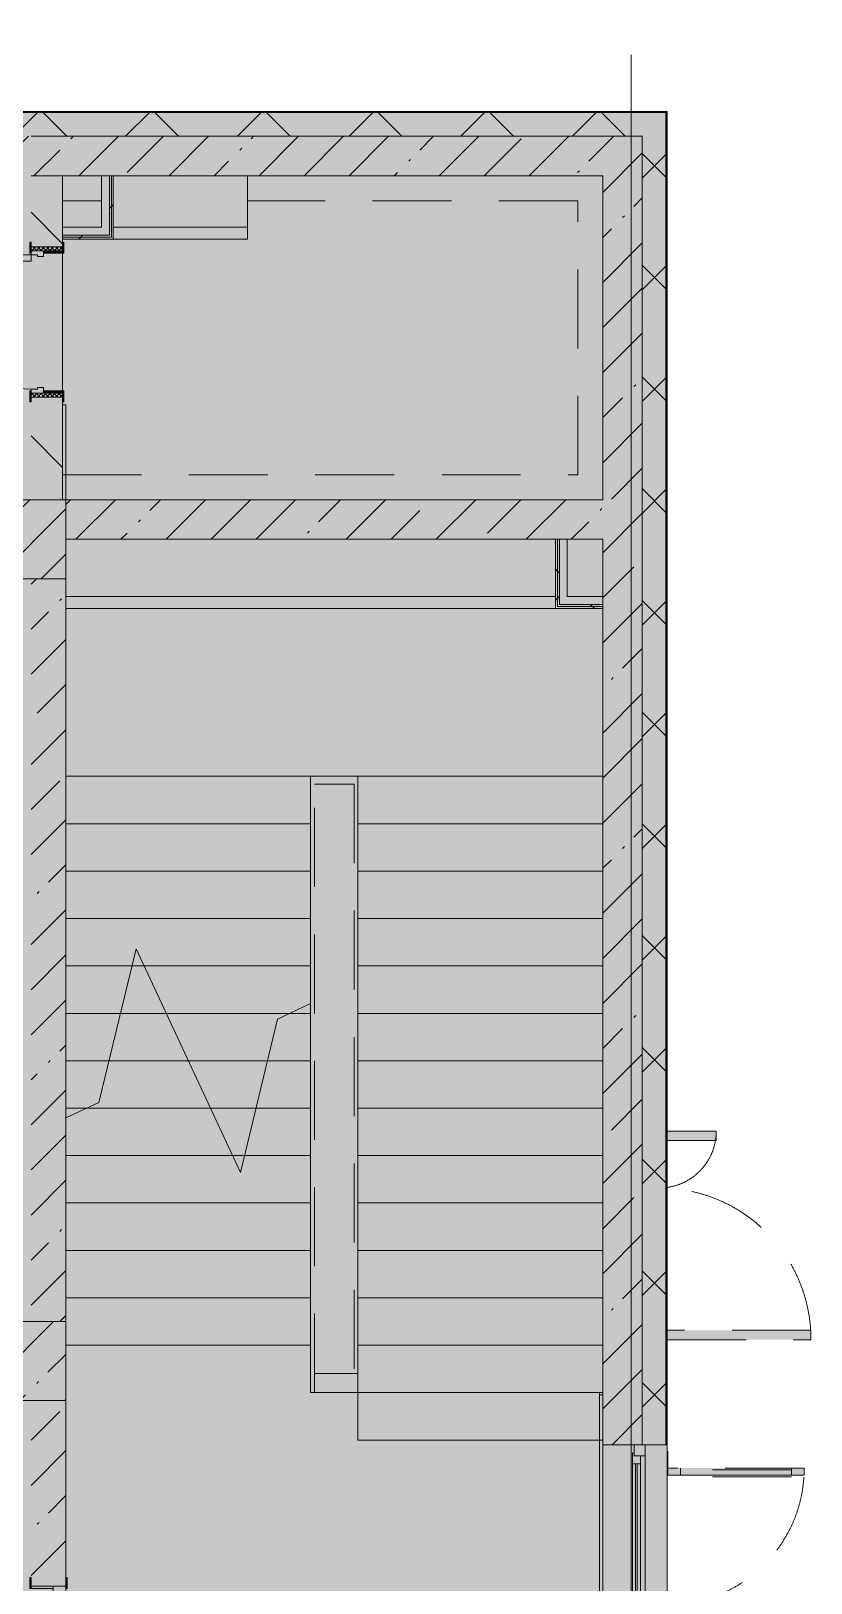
# Model space of a CAD drawing. Header units: millimetres. Extents: x -6228 to 200708, y -8553 to 29014.
# Drawn here: x 121210 to 126148, y 12246 to 22066 of the extents above; entities that cross this region are included whole.
import ezdxf

# ---------------------------------------------------------------- set-up
doc = ezdxf.new("R2010")
doc.units = ezdxf.units.MM
doc.linetypes.add('200_ШТРИХ__ш1_п0_6_', pattern=[800, 500, -300])
doc.layers.add('A-DETL-GENF-1', color=7, linetype='Continuous', lineweight=9, true_color=0xc0c0c0, transparency=0.4)
for name, color, linetype, lineweight in [('A-DETL-MBND-1', 7, '200_ШТРИХ__ш1_п0_6_', 9), ('A-WALL', 7, 'Continuous', 5), ('I-WALL', 7, 'Continuous', 5), ('S-COLS', 7, 'Continuous', 5), ('Оси', 7, 'Continuous', 9)]:
    doc.layers.add(name, color=color, linetype=linetype, lineweight=lineweight)
for name, color, linetype, lineweight, true_color in [('A-DOOR-1', 7, 'Continuous', 5, 0xb7b7b7), ('A-DOOR-2', 7, 'Continuous', 5, 0xe2e2e2), ('A-DOOR-3', 7, 'Continuous', 5, 0xaaaaaa), ('A-DOOR-FRAM-1', 7, 'Continuous', 5, 0xe2e2e2), ('A-DOOR-FRAM-2', 7, 'Continuous', 5, 0xb7b7b7), ('A-DOOR-FRAM-3', 7, 'Continuous', 5, 0xaaaaaa), ('A-FLOR-2', 7, 'Continuous', 5, 0xb7b7b7), ('A-GLAZ-1', 7, 'Continuous', 5, 0x737373), ('A-WALL-1', 7, 'Continuous', 5, 0x737373), ('A-WALL-2', 7, 'Continuous', 9, 0x737373), ('I-WALL-1', 7, 'Continuous', 5, 0xe7e7e7), ('I-WALL-2', 7, 'Continuous', 5, 0x737373), ('S-COLS-1', 7, 'Continuous', 5, 0x737373), ('S-STRS-1', 7, 'Continuous', 5, 0x737373), ('S-STRS-MBND-1', 7, 'Continuous', 5, 0x737373)]:
    doc.layers.add(name, color=color, linetype=linetype, lineweight=lineweight, true_color=true_color)
pattern_1 = [(45, (0, 0), (-285.1231, 285.1231), []), (45, (285.12, 0), (-285.1231, 285.1231), [504.031, -100.806, 16.764, -84.042])]
pattern_2 = [(45, (0, 0), (-353.5534, 353.5534), []), (135, (0, 0), (-353.5534, -353.5534), [])]
pattern_3 = [(45, (0, 0), (-530.33, 530.33), []), (135, (0, 0), (-530.33, -530.33), [])]

# ---------------------------------------------------------------- blocks, each defined once
blk = doc.blocks.new('110_Дверь_СКБ_2Ст - Д-1_л_Лестничная клетка EIS60 2-32142534-2_1_3_птичка копия 1')
at = {"layer": 'A-DOOR-2'}
for points in [[(662.5, 110), (662.5, 1010), (612.5, 1010), (612.5, 110)], [(-587.5, 510), (-637.5, 510), (-637.5, 110), (-587.5, 110)], [(712.5, 30), (697.5, 30), (697.5, -110), (712.5, -110)]]:
    blk.add_hatch(color=256, dxfattribs=at).paths.add_polyline_path(points)
h = blk.add_hatch(color=256, dxfattribs=at)
h.paths.add_polyline_path([(712.5, 49.3), (712.5, 110), (662.5, 110), (662.5, 60), (652.5, 60), (652.5, 30), (712.5, 30)])
h.paths.add_polyline_path([(-627.5, 49.3), (-627.5, 60), (-637.5, 60), (-637.5, 110), (-687.5, 110), (-687.5, 30), (-627.5, 30)])
at = {"layer": 'A-DOOR-FRAM-1'}
for points in [[(-672.5, 110), (-672.5, 118), (-742.5, 118), (-742.5, 110)], [(767.5, 110), (767.5, 118), (697.5, 118), (697.5, 110)], [(-672.5, 30), (-687.5, 30), (-687.5, -110), (-672.5, -110)], [(-672.5, -110), (-742.5, -110), (-742.5, -118), (-672.5, -118)], [(767.5, -118), (767.5, -110), (697.5, -110), (697.5, -118)]]:
    blk.add_hatch(color=256, dxfattribs=at).paths.add_polyline_path(points)
at = {"layer": 'A-DOOR-1'}
for p, q in [((662.5, 1010), (612.5, 1010)), ((612.5, 1010), (612.5, 110)), ((662.5, 110), (662.5, 1010)), ((-637.5, 510), (-637.5, 110)), ((-587.5, 510), (-637.5, 510)), ((-587.5, 110), (-587.5, 510)), ((-637.5, 110), (-587.5, 110)), ((612.5, 110), (662.5, 110))]:
    blk.add_line(p, q, dxfattribs=at)
for centre, radius, start, end in [((662.5, 110), 900, 90, 180), ((-637.5, 110), 400, 360, 90)]:
    blk.add_arc(centre, radius, start, end, dxfattribs=at)
at = {"layer": 'A-DOOR-FRAM-2'}
for p, q in [((-672.5, 118), (-742.5, 118)), ((-742.5, 118), (-742.5, 110)), ((-742.5, 110), (-672.5, 110)), ((-637.5, 110), (-687.5, 110)), ((-687.5, 110), (-687.5, 30)), ((-672.5, 110), (-672.5, 118)), ((-637.5, 60), (-637.5, 110)), ((662.5, 110), (662.5, 60)), ((712.5, 110), (662.5, 110)), ((767.5, 118), (697.5, 118)), ((697.5, 118), (697.5, 110)), ((697.5, 110), (767.5, 110)), ((712.5, 30), (712.5, 110)), ((767.5, 110), (767.5, 118)), ((-687.5, 30), (-627.5, 30)), ((-672.5, 30), (-687.5, 30)), ((-687.5, 30), (-687.5, -110)), ((-672.5, -110), (-672.5, 30)), ((-627.5, 60), (-637.5, 60)), ((-627.5, 30), (-627.5, 60)), ((662.5, 60), (652.5, 60)), ((652.5, 60), (652.5, 30)), ((652.5, 30), (712.5, 30)), ((712.5, 30), (697.5, 30)), ((697.5, 30), (697.5, -110)), ((712.5, -110), (712.5, 30)), ((-672.5, -110), (-742.5, -110)), ((-742.5, -110), (-742.5, -118)), ((-742.5, -118), (-672.5, -118)), ((-687.5, -110), (-672.5, -110)), ((-672.5, -118), (-672.5, -110)), ((697.5, -110), (712.5, -110)), ((767.5, -110), (697.5, -110)), ((697.5, -110), (697.5, -118)), ((697.5, -118), (767.5, -118)), ((767.5, -118), (767.5, -110))]:
    blk.add_line(p, q, dxfattribs=at)
blk = doc.blocks.new('120_Окно_СКБ_1Ст - 120_Окно_СКБ_1Ст 1200х2500_h_ с форточкой2-24160662-2_1_3_птичка копия 1')
at = {"layer": 'A-GLAZ-1'}
for p, q in [((-600, -127), (-600, -57)), ((-600, -57), (-530, -57)), ((600, -57), (-600, -57)), ((-530, -57), (-530, -127)), ((530, -87), (-530, -87)), ((-530, -87), (-530, -127)), ((-480, -137), (-480, -87)), ((480, -137), (480, -87)), ((530, -127), (530, -57)), ((530, -57), (600, -57)), ((530, -127), (530, -87)), ((600, -57), (600, -127)), ((-530, -127), (-600, -127)), ((-600, -127), (-550, -127)), ((-530, -127), (-550, -127)), ((-550, -127), (-550, -137)), ((-550, -137), (550, -137)), ((550, -137), (-550, -137)), ((-480, -107), (480, -107)), ((480, -117), (-480, -117)), ((600, -127), (530, -127)), ((550, -127), (530, -127)), ((550, -127), (600, -127)), ((550, -137), (550, -127))]:
    blk.add_line(p, q, dxfattribs=at)
blk = doc.blocks.new('110_Дверь_СКБ_1Ст_Внутренняя1 - Д-8 950x2100h_охрана-V83-2_1_3_птичка копия 1')
at = {"layer": 'A-DOOR-2'}
h = blk.add_hatch(color=256, dxfattribs=at)
h.paths.add_polyline_path([(-437.5, 100), (-437.5, 20), (-402.5, 20), (-402.5, 60), (-412.5, 60), (-412.5, 100)])
h.paths.add_polyline_path([(427.5, 60), (427.5, 20), (462.5, 20), (462.5, 100), (437.5, 100), (437.5, 60)])
at = {"layer": 'A-DOOR-3'}
h = blk.add_hatch(dxfattribs=at)
h.set_pattern_fill('FP_33', color=256, style=0, pattern_type=2)
h.set_pattern_definition([(135, (1826.41, 164.685), (-14.14214, -14.14214), []), (225, (1826.41, 164.685), (14.14214, -14.14214), [])])
h.paths.add_polyline_path([(462.5, 100), (462.5, -100), (487.5, -100), (487.5, 100)])
at = {"layer": 'A-DOOR-FRAM-1'}
for points in [[(397.5, 100), (437.5, 100), (437.5, 950), (397.5, 950), (397.5, 811.4)], [(-492.5, 100), (-422.5, 100), (-422.5, 108), (-492.5, 108)], [(447.5, 100), (517.5, 100), (517.5, 108), (447.5, 108)], [(-437.5, 20), (-437.5, -100), (-422.5, -100), (-422.5, 20)], [(447.5, 20), (447.5, -100), (462.5, -100), (462.5, 20)], [(-492.5, -108), (-422.5, -108), (-422.5, -100), (-492.5, -100)], [(447.5, -108), (517.5, -108), (517.5, -100), (447.5, -100)]]:
    blk.add_hatch(color=256, dxfattribs=at).paths.add_polyline_path(points)
at = {"layer": 'A-DOOR-FRAM-3'}
h = blk.add_hatch(dxfattribs=at)
h.set_pattern_fill('FP_34', color=256, style=0, pattern_type=2)
h.set_pattern_definition([(45, (-296.384, 164.685), (-14.1421, 14.1421), []), (135, (-296.384, 164.685), (-14.1421, -14.1421), [])])
h.paths.add_polyline_path([(-462.5, 100), (-462.5, -100), (-437.5, -100), (-437.5, 100)])
at = {"layer": 'A-DOOR-1'}
for p, q in [((437.5, 950), (397.5, 950)), ((397.5, 950), (397.5, 100)), ((437.5, 100), (437.5, 950)), ((397.5, 100), (437.5, 100))]:
    blk.add_line(p, q, dxfattribs=at)
blk.add_arc((437.5, 100), 850, 90, 180, dxfattribs=at)
at = {"layer": 'A-DOOR-FRAM-2'}
for p, q in [((-422.5, 108), (-492.5, 108)), ((-492.5, 108), (-492.5, 100)), ((-492.5, 100), (-422.5, 100)), ((-437.5, 100), (-462.5, 100)), ((-462.5, 100), (-462.5, -100)), ((-412.5, 100), (-437.5, 100)), ((-437.5, 100), (-437.5, 20)), ((-437.5, -100), (-437.5, 100)), ((-422.5, 100), (-437.5, 100)), ((-437.5, 100), (-437.5, 99)), ((-437.5, 99), (-422.5, 99)), ((-422.5, 100), (-422.5, 108)), ((-422.5, 99), (-422.5, 100)), ((-412.5, 60), (-412.5, 100)), ((437.5, 100), (437.5, 60)), ((462.5, 100), (437.5, 100)), ((517.5, 108), (447.5, 108)), ((447.5, 108), (447.5, 100)), ((462.5, 100), (447.5, 100)), ((447.5, 100), (447.5, 99)), ((447.5, 100), (517.5, 100)), ((447.5, 99), (462.5, 99)), ((462.5, 20), (462.5, 100)), ((487.5, 100), (462.5, 100)), ((462.5, 100), (462.5, -100)), ((462.5, 99), (462.5, 100)), ((487.5, -100), (487.5, 100)), ((517.5, 100), (517.5, 108)), ((-437.5, 20), (-402.5, 20)), ((-422.5, 20), (-437.5, 20)), ((-437.5, 20), (-437.5, -100)), ((-422.5, -100), (-422.5, 20)), ((-402.5, 60), (-412.5, 60)), ((-402.5, 20), (-402.5, 60)), ((437.5, 60), (427.5, 60)), ((427.5, 60), (427.5, 20)), ((427.5, 20), (462.5, 20)), ((462.5, 20), (447.5, 20)), ((447.5, 20), (447.5, -100)), ((462.5, -100), (462.5, 20)), ((-422.5, -100), (-492.5, -100)), ((-492.5, -100), (-492.5, -108)), ((-492.5, -108), (-422.5, -108)), ((-462.5, -100), (-437.5, -100)), ((-437.5, -100), (-422.5, -100)), ((-422.5, -108), (-422.5, -100)), ((447.5, -100), (462.5, -100)), ((517.5, -100), (447.5, -100)), ((447.5, -100), (447.5, -108)), ((447.5, -108), (517.5, -108)), ((462.5, -100), (487.5, -100)), ((517.5, -108), (517.5, -100))]:
    blk.add_line(p, q, dxfattribs=at)
blk = doc.blocks.new('110_Дверь_СКБ_2Ст_Наружная - ДН-3_1_л__ Двухстворчатая 1200 х2900 из подвала EI30-23667726-2_1_3_птичка копия 1')
at = {"layer": 'A-DETL-MBND-1'}
for points in [[(679.5, 79), (679.5, 989), (619.5, 989), (619.5, 79)], [(-580.5, 79), (-580.5, 389), (-640.5, 389), (-640.5, 79)]]:
    blk.add_hatch(color=256, dxfattribs=at).paths.add_polyline_path(points)
for p, q in [((679.5, 989), (619.5, 989)), ((619.5, 989), (619.5, 79)), ((679.5, 79), (679.5, 989)), ((-640.5, 389), (-640.5, 79)), ((-580.5, 389), (-640.5, 389)), ((-580.5, 79), (-580.5, 389))]:
    blk.add_line(p, q, dxfattribs=at)
for centre, radius, start, end in [((679.5, 29), 960, 90, 176.98148), ((-640.5, 29), 360, 8.16602, 90)]:
    blk.add_arc(centre, radius, start, end, dxfattribs=at)
blk = doc.blocks.new('Дверь_Витражная_СКБ_2Ст - ВН-6-31912847-2_1_3_птичка копия 1')
at = {"layer": 'A-DETL-MBND-1'}
for points in [[(-643, -20), (-643, -370), (-598, -370), (-598, -20)], [(562, -884), (607, -884), (607, -20), (562, -20), (562, -501.9)]]:
    blk.add_hatch(color=256, dxfattribs=at).paths.add_polyline_path(points)
for p, q in [((-607, -20), (-715, -20)), ((-715, -20), (-607, -20)), ((-598, -20), (-643, -20)), ((-643, -370), (-643, -20)), ((-598, -20), (-643, -20)), ((-643, -20), (-643, -370)), ((-607, -370), (-607, -20)), ((-598, -370), (-598, -20)), ((-598, -370), (-598, -20)), ((562, -20), (607, -20)), ((562, -884), (562, -20)), ((562, -20), (562, -884)), ((607, -20), (562, -20)), ((607, -884), (607, -20)), ((607, -884), (607, -20)), ((607, -20), (715, -20)), ((607, -20), (715, -20)), ((607, -884), (607, -20)), ((-643, -100), (-598, -100)), ((-633, -290), (-633, -100)), ((-589, -290), (-589, -100)), ((553, -804), (553, -100)), ((607, -100), (562, -100)), ((597, -804), (597, -100)), ((-643, -290), (-598, -290)), ((-643, -370), (-598, -370)), ((-643, -370), (-598, -370)), ((607, -804), (562, -804)), ((607, -884), (562, -884)), ((562, -884), (607, -884))]:
    blk.add_line(p, q, dxfattribs=at)
for centre, radius, start, end in [((-607, -20), 350, 270, 0), ((607, -20), 864, 180, 270)]:
    blk.add_arc(centre, radius, start, end, dxfattribs=at)
blk = doc.blocks.new('BSC_Колонна _Прямоугольная - 500х500-22291386-2_1_3_птичка копия 1')
at = {"layer": 'S-COLS'}
h = blk.add_hatch(dxfattribs=at)
h.set_pattern_fill('FP_118', color=256, style=0, pattern_type=2)
h.set_pattern_definition([(45, (-121180, -13650), (-285.1231, 285.1231), []), (45, (-120894.88, -13650), (-285.1231, 285.1231), [504.031, -100.806, 16.764, -84.042])])
h.paths.add_polyline_path([(-250, -250), (250, -250), (250, 250), (-250, 250)])
at = {"layer": 'S-COLS-1'}
for p, q in [((250, 250), (-250, 250)), ((-250, 250), (-250, -250)), ((250, -250), (250, 250)), ((-250, -250), (250, -250))]:
    blk.add_line(p, q, dxfattribs=at)
blk = doc.blocks.new('BSC_Колонна _Прямоугольная - 500х500-V122-2_1_3_птичка копия 1')
at = {"layer": 'S-COLS'}
h = blk.add_hatch(dxfattribs=at)
h.set_pattern_fill('FP_127', color=256, style=0, pattern_type=2)
h.set_pattern_definition([(45, (-121180, -18850), (-285.1231, 285.1231), []), (45, (-120894.88, -18850), (-285.1231, 285.1231), [504.031, -100.806, 16.764, -84.042])])
h.paths.add_polyline_path([(-250, -250), (250, -250), (250, 250), (-250, 250), (-250, -5.3)])
at = {"layer": 'S-COLS-1'}
for p, q in [((250, 250), (-250, 250)), ((-250, 250), (-250, -250)), ((250, -250), (250, 250)), ((-250, -250), (250, -250))]:
    blk.add_line(p, q, dxfattribs=at)
blk = doc.blocks.new('Зашивка приборов отопления30 - Зашивка приборов отопления-33323465-2_1_3_птичка копия 1')
at = {"layer": 'A-WALL-1'}
for p, q in [((121290.8, 18669.6), (124390.8, 18669.6)), ((124390.8, 18669.6), (121290.8, 18669.6)), ((121290.8, 18594.6), (124390.8, 18594.6))]:
    blk.add_line(p, q, dxfattribs=at)
blk = doc.blocks.new('Зашивка приборов отопления44 - Зашивка приборов отопления-33398827-2_1_3_птичка копия 1')
at = {"layer": 'A-WALL-1'}
for p, q in [((122140.8, 18669.6), (122140.8, 18994.6)), ((121290.8, 18669.6), (122140.8, 18669.6)), ((122141.3, 18669.6), (121290.8, 18669.6)), ((122141.3, 18594.6), (122141.3, 18669.6)), ((121290.8, 18594.6), (122141.3, 18594.6))]:
    blk.add_line(p, q, dxfattribs=at)

msp = doc.modelspace()

# ---------------------------------------------------------------- hatches: boundary and pattern name
at = {"layer": 'A-DETL-GENF-1'}
msp.add_hatch(color=256, dxfattribs=at).paths.add_polyline_path([(119627.9, -258), (125238, -258), (125238, 21558), (93308, 21558), (93308, 27348), (84860, 27348), (84860, 5750), (89202, 5750), (89202, -258), (119192.5, -258)])
at = {"layer": 'A-WALL'}
h = msp.add_hatch(dxfattribs=at)
h.set_pattern_fill('FP_20', color=256, style=0, pattern_type=2)
h.set_pattern_definition(pattern_2)
h.paths.add_polyline_path([(125230, 21400), (125230, 21550), (120150.2, 21550), (120150.2, 21400), (125080, 21400)])
h.paths.add_polyline_path([(119250.2, 21400), (119250.2, 21550), (117900.4, 21550), (117900.4, 21400), (118757.2, 21400)])
h.paths.add_polyline_path([(106567.1, 21400), (106850.4, 21400), (106850.4, 21550), (105550.2, 21550), (105550.2, 21400), (106050, 21400)])
h.paths.add_polyline_path([(108308.5, 21400), (109050.4, 21400), (109050.4, 21550), (107750.4, 21550), (107750.4, 21400)])
h.paths.add_polyline_path([(109950.4, 21400), (111250, 21400), (111250, 21550), (109950.4, 21550)])
h.paths.add_polyline_path([(116145, 21400), (117000.4, 21400), (117000.4, 21550), (115600.4, 21550), (115600.4, 21400), (116100.4, 21400)])
h.paths.add_polyline_path([(113300.4, 21400), (113300.4, 21550), (112150, 21550), (112150, 21400)])
h.paths.add_polyline_path([(97859.9, 21400), (101150, 21400), (101150, 21550), (96610, 21550), (96610, 21400)])
h.paths.add_polyline_path([(93310, 21400), (93305.9, 21550), (93060, 21550), (93060, 21400), (93308, 21400)])
h.paths.add_polyline_path([(103084.2, 21400), (103250.2, 21400), (103250.2, 21550), (102050, 21550), (102050, 21400)])
h = msp.add_hatch(dxfattribs=at)
h.set_pattern_fill('FP_20', color=256, style=0, pattern_type=2)
h.set_pattern_definition(pattern_2)
h.paths.add_polyline_path([(125226.3, -250), (125230, -250), (125230, 7700), (125080, 7700), (125080, -250), (125190, -250)])
h.paths.add_polyline_path([(125230, 10000), (125230, 11920), (125080, 11920), (125080, 10000)])
h.paths.add_polyline_path([(125230, 13120), (125230, 21400), (125080, 21400), (125080, 13120)])
at = {"layer": 'I-WALL'}
h = msp.add_hatch(dxfattribs=at)
h.set_pattern_fill('FP_28', color=256, style=0, pattern_type=2)
h.set_pattern_definition(pattern_1)
h.paths.add_polyline_path([(118230.5, 21150), (119250.2, 21150), (119250.2, 21400), (117900.4, 21400), (117900.4, 21150), (118180.5, 21150)])
h.paths.add_polyline_path([(113300.4, 21150), (113300.4, 21400), (112150, 21400), (112150, 21150)])
h.paths.add_polyline_path([(116100.4, 21150), (117000.4, 21150), (117000.4, 21400), (116100.4, 21400), (116100.4, 21239.3)])
h.paths.add_polyline_path([(121210, 21150), (121210, 21400), (120850, 21400), (120850, 21150)])
h.paths.add_polyline_path([(101125, 21150), (101150, 21150), (101150, 21400), (100800, 21400), (100800, 21150), (101075, 21150)])
h.paths.add_polyline_path([(106050, 21150), (106850.4, 21150), (106850.4, 21400), (106050, 21400)])
h.paths.add_polyline_path([(103084.2, 21150), (103250.2, 21150), (103250.2, 21400), (102050, 21400), (102050, 21150)])
h.paths.add_polyline_path([(108308.5, 21150), (109050.4, 21150), (109050.4, 21400), (107750.4, 21400), (107750.4, 21150), (108225, 21150)])
h.paths.add_polyline_path([(111250, 21150), (111250, 21400), (111050, 21400), (111050, 21150)])
h.paths.add_polyline_path([(110350, 21150), (110350, 21400), (109950.4, 21400), (109950.4, 21150), (110050, 21150)])
h = msp.add_hatch(dxfattribs=at)
h.set_pattern_fill('FP_28', color=256, style=0, pattern_type=2)
h.set_pattern_definition(pattern_1)
h.paths.add_polyline_path([(124830, 21150), (124830, 21400), (121210, 21400), (121210, 21150), (123981.5, 21150)])
h = msp.add_hatch(dxfattribs=at)
h.set_pattern_fill('FP_28', color=256, style=0, pattern_type=2)
h.set_pattern_definition(pattern_1)
h.paths.add_polyline_path([(124852.2, 10600), (125080, 10600), (125080, 11920), (124830, 11920), (124830, 10600)])
h.paths.add_polyline_path([(125080, 13120), (125080, 21400), (124830, 21400), (124830, 13120)])
h = msp.add_hatch(dxfattribs=at)
h.set_pattern_fill('FP_31', color=256, style=0, pattern_type=2)
h.set_pattern_definition([(135, (0, 0), (-353.5534, -353.5534), [])])
h.paths.add_polyline_path([(121369.3, 19100), (121410, 19100), (121410, 19750), (121210, 19750), (121210, 19100)])
h.paths.add_polyline_path([(121210, 20700), (121410, 20700), (121410, 21150), (121210, 21150), (121210, 20730)])
h = msp.add_hatch(dxfattribs=at)
h.set_pattern_fill('FP_132', color=256, style=0, pattern_type=2)
h.set_pattern_definition(pattern_3)
h.paths.add_polyline_path([(121718.5, 20762.5), (121718.5, 21150), (121706, 21150), (121706, 20762.5)])
h = msp.add_hatch(dxfattribs=at)
h.set_pattern_fill('FP_132', color=256, style=0, pattern_type=2)
h.set_pattern_definition(pattern_3)
h.paths.add_polyline_path([(121731, 20750), (121731, 21150), (121718.5, 21150), (121718.5, 20750)])
h = msp.add_hatch(dxfattribs=at)
h.set_pattern_fill('FP_132', color=256, style=0, pattern_type=2)
h.set_pattern_definition(pattern_3)
h.paths.add_polyline_path([(121410, 20762.5), (121706, 20762.5), (121706, 20775), (121410, 20775)])
h = msp.add_hatch(dxfattribs=at)
h.set_pattern_fill('FP_132', color=256, style=0, pattern_type=2)
h.set_pattern_definition(pattern_3)
h.paths.add_polyline_path([(121656, 20750), (121718.5, 20750), (121718.5, 20762.5), (121410, 20762.5), (121410, 20750)])
h = msp.add_hatch(dxfattribs=at)
h.set_pattern_fill('FP_28', color=256, style=0, pattern_type=2)
h.set_pattern_definition(pattern_1)
h.paths.add_polyline_path([(124830, 18850), (124830, 19100), (121430, 19100), (121430, 18850), (124605, 18850)])
h = msp.add_hatch(dxfattribs=at)
h.set_pattern_fill('FP_132', color=256, style=0, pattern_type=2)
h.set_pattern_definition(pattern_3)
h.paths.add_polyline_path([(124542.5, 18425), (124542.5, 18850), (124530, 18844.7), (124530, 18425)])
h = msp.add_hatch(dxfattribs=at)
h.set_pattern_fill('FP_132', color=256, style=0, pattern_type=2)
h.set_pattern_definition(pattern_3)
h.paths.add_polyline_path([(124542.5, 18437.5), (124555, 18437.5), (124555, 18850), (124542.5, 18844.7), (124542.5, 18487.5)])
h = msp.add_hatch(dxfattribs=at)
h.set_pattern_fill('FP_28', color=256, style=0, pattern_type=2)
h.set_pattern_definition(pattern_1)
h.paths.add_polyline_path([(121430, 10600), (121430, 10825), (121210, 10825), (121210, 10600), (121380, 10600)])
h.paths.add_polyline_path([(121210, 12225), (121430, 12225), (121430, 13400), (121210, 13400), (121210, 12280)])
h.paths.add_polyline_path([(121210, 13900), (121430, 13900), (121430, 18600), (121210, 18600), (121210, 14320.5)])
h = msp.add_hatch(dxfattribs=at)
h.set_pattern_fill('FP_132', color=256, style=0, pattern_type=2)
h.set_pattern_definition(pattern_3)
h.paths.add_polyline_path([(124830, 18412.5), (124830, 18425), (124530, 18425), (124530, 18412.5)])
h = msp.add_hatch(dxfattribs=at)
h.set_pattern_fill('FP_132', color=256, style=0, pattern_type=2)
h.set_pattern_definition(pattern_3)
h.paths.add_polyline_path([(124830, 18425), (124830, 18437.5), (124542.5, 18437.5), (124542.5, 18425)])
h = msp.add_hatch(dxfattribs=at)
h.set_pattern_fill('FP_32', color=256, style=0, pattern_type=2)
h.set_pattern_definition([(45, (0, 0), (-176.7767, 176.7767), [])])
h.paths.add_polyline_path([(120460, 12450), (121210, 12450), (121210, 12530), (120460, 12530)])
at = {"layer": 'I-WALL-1'}
for points in [[(121706, 20775), (121706, 21150), (121656, 21150), (121656, 20775)], [(121656, 20775), (121656, 20825), (121410, 20825), (121410, 20775)], [(124605, 18487.5), (124605, 18850), (124555, 18844.7), (124555, 18487.5)], [(124830, 18437.5), (124830, 18487.5), (124555, 18487.5), (124555, 18437.5)]]:
    msp.add_hatch(color=256, dxfattribs=at).paths.add_polyline_path(points)

# ---------------------------------------------------------------- linework, layer by layer
at = {"layer": 'A-DETL-MBND-1'}
for p, q in [((121656, 20992), (121410, 20992)), ((124672, 20992), (122581, 20992)), ((124672, 19258), (124672, 20992)), ((121410, 19258), (124672, 19258)), ((123005, 13450), (123005, 17300)), ((123255, 17300), (123005, 17300)), ((123255, 17300), (123255, 13570)), ((123005, 13570), (123280, 13570))]:
    msp.add_line(p, q, dxfattribs=at)
at = {"layer": 'A-FLOR-2'}
for p, q in [((121410, 19700), (121430, 19700)), ((121430, 19700), (121430, 19100)), ((122980, 13450), (122980, 13750)), ((124809, 13450), (122980, 13450)), ((124809, 10600), (124809, 13450)), ((124830, 13435), (124809, 13435))]:
    msp.add_line(p, q, dxfattribs=at)
at = {"layer": 'A-WALL-1'}
for p, q in [((125238, 21558), (117000.4, 21558)), ((125238, -258), (125238, 21558)), ((121210, 21400), (125080, 21400)), ((125080, 13120), (125238, 13120))]:
    msp.add_line(p, q, dxfattribs=at)
at = {"layer": 'A-WALL-2'}
for p, q in [((125233, 21553), (120150.2, 21553)), ((125230, 21550), (120150.2, 21550)), ((125230, 13120), (125230, 21550)), ((125233, 13120), (125233, 21553)), ((125080, 21400), (125080, 13120)), ((121410, 21150), (121210, 21150)), ((121731, 21150), (121656, 21150)), ((121706, 20775), (121706, 21150)), ((121718.5, 20762.5), (121718.5, 21150)), ((121410, 20775), (121706, 20775)), ((121410, 20762.5), (121718.5, 20762.5)), ((124605, 18850), (124530, 18850)), ((124542.5, 18850), (124542.5, 18425)), ((124555, 18850), (124555, 18437.5)), ((124830, 18412.5), (124830, 18487.5)), ((124542.5, 18425), (124830, 18425)), ((124555, 18437.5), (124830, 18437.5))]:
    msp.add_line(p, q, dxfattribs=at)
at = {"layer": 'I-WALL-2'}
for p, q in [((121410, 21150), (121656, 21150)), ((121410, 20730), (121410, 21150)), ((121656, 21150), (121656, 20825)), ((121731, 21150), (124830, 21150)), ((121731, 20750), (121731, 21150)), ((124830, 21150), (124830, 19100)), ((121656, 20825), (121410, 20825)), ((121410, 20750), (121731, 20750)), ((121410, 20660), (121410, 19790)), ((121410, 19100), (121410, 19720)), ((124830, 19100), (121430, 19100)), ((121430, 18850), (124530, 18850)), ((124530, 18850), (124530, 18412.5)), ((124605, 18850), (124830, 18850)), ((124605, 18487.5), (124605, 18850)), ((124830, 18850), (124830, 18487.5)), ((121430, 13900), (121430, 18600)), ((124830, 18487.5), (124605, 18487.5)), ((124530, 18412.5), (124830, 18412.5)), ((124830, 18412.5), (124830, 10600)), ((121430, 12280), (121430, 13400)), ((124830, 13120), (125080, 13120))]:
    msp.add_line(p, q, dxfattribs=at)
at = {"layer": 'S-STRS-1'}
for p, q in [((121430, 17350), (122980, 17350)), ((121430, 17350), (122980, 17350)), ((122980, 17350), (123280, 17350)), ((122980, 17050), (122980, 17350)), ((124830, 17350), (123280, 17350)), ((123280, 17350), (123280, 17050)), ((124830, 17350), (123280, 17350)), ((121430, 17050), (122980, 17050)), ((121430, 17050), (122980, 17050)), ((122980, 16750), (122980, 17050)), ((123280, 17050), (123280, 16750)), ((124830, 17050), (123280, 17050)), ((124830, 17050), (123280, 17050)), ((121430, 16750), (122980, 16750)), ((121430, 16750), (122980, 16750)), ((122980, 16450), (122980, 16750)), ((123280, 16750), (123280, 16450)), ((124830, 16750), (123280, 16750)), ((124830, 16750), (123280, 16750)), ((121430, 16450), (122980, 16450)), ((121430, 16450), (122980, 16450)), ((122980, 16150), (122980, 16450)), ((123280, 16450), (123280, 16150)), ((124830, 16450), (123280, 16450)), ((124830, 16450), (123280, 16450)), ((121430, 16150), (121848.6, 16150)), ((121430, 16150), (121848.6, 16150)), ((121848.6, 16150), (121925.2, 16150)), ((121848.6, 16150), (121925.2, 16150)), ((121925.2, 16150), (122980, 16150)), ((121925.2, 16150), (122980, 16150)), ((122980, 15911.4), (122980, 16150)), ((123280, 16150), (123280, 15850)), ((124830, 16150), (123280, 16150)), ((124830, 16150), (123280, 16150)), ((122980, 15850), (122980, 15911.4)), ((121430, 15850), (121775.7, 15850)), ((121430, 15850), (121775.7, 15850)), ((121775.7, 15850), (122065.1, 15850)), ((121775.7, 15850), (122065.1, 15850)), ((122065.1, 15850), (122848.4, 15850)), ((122065.1, 15850), (122848.4, 15850)), ((122848.4, 15850), (122980, 15850)), ((122848.4, 15850), (122980, 15850)), ((122980, 15550), (122980, 15850)), ((123280, 15850), (123280, 15550)), ((124830, 15850), (123280, 15850)), ((124830, 15850), (123280, 15850)), ((121430, 15550), (121702.8, 15550)), ((121430, 15550), (121702.8, 15550)), ((121702.8, 15550), (122205, 15550)), ((121702.8, 15550), (122205, 15550)), ((122205, 15550), (122707.2, 15550)), ((122205, 15550), (122707.2, 15550)), ((122707.2, 15550), (122980, 15550)), ((122707.2, 15550), (122980, 15550)), ((122980, 15250), (122980, 15550)), ((123280, 15550), (123280, 15250)), ((124830, 15550), (123280, 15550)), ((124830, 15550), (123280, 15550)), ((121430, 15250), (121561.6, 15250)), ((121430, 15250), (121561.6, 15250)), ((121561.6, 15250), (122344.9, 15250)), ((121561.6, 15250), (122344.9, 15250)), ((122344.9, 15250), (122634.3, 15250)), ((122344.9, 15250), (122634.3, 15250)), ((122634.3, 15250), (122980, 15250)), ((122634.3, 15250), (122980, 15250)), ((122980, 14950), (122980, 15250)), ((123280, 15250), (123280, 14950)), ((124830, 15250), (123280, 15250)), ((124830, 15250), (123280, 15250)), ((121430, 14950), (122484.8, 14950)), ((121430, 14950), (122484.8, 14950)), ((122484.8, 14950), (122561.4, 14950)), ((122484.8, 14950), (122561.4, 14950)), ((122561.4, 14950), (122980, 14950)), ((122561.4, 14950), (122980, 14950)), ((122980, 14650), (122980, 14950)), ((123280, 14950), (123280, 14650)), ((124830, 14950), (123280, 14950)), ((124830, 14950), (123280, 14950)), ((121430, 14650), (122980, 14650)), ((121430, 14650), (122980, 14650)), ((122980, 14350), (122980, 14650)), ((123280, 14650), (123280, 14350)), ((124830, 14650), (123280, 14650)), ((124830, 14650), (123280, 14650)), ((121430, 14350), (122980, 14350)), ((121430, 14350), (122980, 14350)), ((122980, 14050), (122980, 14350)), ((123280, 14350), (123280, 14050)), ((124830, 14350), (123280, 14350)), ((124830, 14350), (123280, 14350)), ((121430, 14050), (122980, 14050)), ((121430, 14050), (122980, 14050)), ((122980, 13750), (122980, 14050)), ((123280, 14050), (123280, 13750)), ((124830, 14050), (123280, 14050)), ((124830, 14050), (123280, 14050)), ((121430, 13750), (122980, 13750)), ((121430, 13750), (122980, 13750)), ((123280, 13750), (123280, 13450)), ((124830, 13750), (123280, 13750)), ((124830, 13750), (123280, 13750)), ((124830, 13450), (123280, 13450))]:
    msp.add_line(p, q, dxfattribs=at)
at = {"layer": 'S-STRS-MBND-1'}
for p, q in [((121430, 18850), (121430, 17350)), ((124830, 18850), (121430, 18850)), ((124830, 17350), (124830, 18850)), ((121430, 17350), (122980, 17350)), ((121430, 15850), (121430, 17350)), ((121430, 17350), (122980, 17350)), ((122980, 17350), (123280, 17350)), ((122980, 15911.4), (122980, 17350)), ((124830, 17350), (123280, 17350)), ((123280, 17350), (123280, 13150)), ((124830, 17350), (123280, 17350)), ((124830, 17350), (124830, 13150)), ((121430, 17050), (122980, 17050)), ((121430, 17050), (122980, 17050)), ((124830, 17050), (123280, 17050)), ((124830, 17050), (123280, 17050)), ((121430, 16750), (122980, 16750)), ((121430, 16750), (122980, 16750)), ((124830, 16750), (123280, 16750)), ((124830, 16750), (123280, 16750)), ((121430, 16450), (122980, 16450)), ((121430, 16450), (122980, 16450)), ((124830, 16450), (123280, 16450)), ((124830, 16450), (123280, 16450)), ((121874.8, 16258.1), (121638.6, 15285.9)), ((122535.2, 14841.9), (121874.8, 16258.1)), ((121430, 16150), (121848.6, 16150)), ((121430, 16150), (121848.6, 16150)), ((121925.2, 16150), (122980, 16150)), ((121925.2, 16150), (122980, 16150)), ((124830, 16150), (123280, 16150)), ((124830, 16150), (123280, 16150)), ((122980, 15911.4), (122771.4, 15814.1)), ((121430, 15850), (121775.7, 15850)), ((121430, 15850), (121775.7, 15850)), ((122065.1, 15850), (122848.4, 15850)), ((122065.1, 15850), (122848.4, 15850)), ((122771.4, 15814.1), (122535.2, 14841.9)), ((124830, 15850), (123280, 15850)), ((124830, 15850), (123280, 15850)), ((121430, 15550), (121702.8, 15550)), ((121430, 15550), (121702.8, 15550)), ((122205, 15550), (122707.2, 15550)), ((122205, 15550), (122707.2, 15550)), ((124830, 15550), (123280, 15550)), ((124830, 15550), (123280, 15550)), ((121638.6, 15285.9), (121430, 15188.6)), ((121430, 15250), (121561.6, 15250)), ((121430, 15250), (121561.6, 15250)), ((122344.9, 15250), (122634.3, 15250)), ((122344.9, 15250), (122634.3, 15250)), ((124830, 15250), (123280, 15250)), ((124830, 15250), (123280, 15250)), ((122484.8, 14950), (122561.4, 14950)), ((122484.8, 14950), (122561.4, 14950)), ((124830, 14950), (123280, 14950)), ((124830, 14950), (123280, 14950)), ((124830, 14650), (123280, 14650)), ((124830, 14650), (123280, 14650)), ((124830, 14350), (123280, 14350)), ((124830, 14350), (123280, 14350)), ((124830, 14050), (123280, 14050)), ((124830, 14050), (123280, 14050)), ((124830, 13750), (123280, 13750)), ((124830, 13750), (123280, 13750)), ((124830, 13450), (123280, 13450)), ((124830, 13450), (123280, 13450)), ((124830, 13150), (123280, 13150))]:
    msp.add_line(p, q, dxfattribs=at)
at = {"layer": 'Оси'}
msp.add_line((125010, 10029.8), (125010, 21915.1), dxfattribs=at)

# ---------------------------------------------------------------- block references
at = {"layer": 'A-DETL-MBND-1'}
for name, p, rotation in [('110_Дверь_СКБ_2Ст_Наружная - ДН-3_1_л__ Двухстворчатая 1200 х2900 из подвала EI30-23667726-2_1_3_птичка копия 1', (125159, 14464.5), 269.9999999999999), ('Дверь_Витражная_СКБ_2Ст - ВН-6-31912847-2_1_3_птичка копия 1', (125221, 12365), 89.99999999999957)]:
    msp.add_blockref(name, p, dxfattribs=dict(at, rotation=rotation))
at = {"layer": 'A-DOOR-1'}
for name, p, rotation in [('110_Дверь_СКБ_1Ст_Внутренняя1 - Д-8 950x2100h_охрана-V83-2_1_3_птичка копия 1', (121310, 20212.5), 89.99999999999991), ('110_Дверь_СКБ_2Ст - Д-1_л_Лестничная клетка EIS60 2-32142534-2_1_3_птичка копия 1', (121320, 11537.5), 269.9999999999999)]:
    msp.add_blockref(name, p, dxfattribs=dict(at, rotation=rotation))
at = {"layer": 'A-GLAZ-1', "rotation": 269.9999999999999}
msp.add_blockref('120_Окно_СКБ_1Ст - 120_Окно_СКБ_1Ст 1200х2500_h_ с форточкой2-24160662-2_1_3_птичка копия 1', (125155, 12520), dxfattribs=at)
at = {"layer": 'A-WALL-1'}
for name, p in [('Зашивка приборов отопления44 - Зашивка приборов отопления-33398827-2_1_3_птичка копия 1', (440.2, 2155.4)), ('Зашивка приборов отопления30 - Зашивка приборов отопления-33323465-2_1_3_птичка копия 1', (139.2, -182.1))]:
    msp.add_blockref(name, p, dxfattribs=at)
at = {"layer": 'S-COLS-1'}
for name, p in [('BSC_Колонна _Прямоугольная - 500х500-V122-2_1_3_птичка копия 1', (121180, 18850)), ('BSC_Колонна _Прямоугольная - 500х500-22291386-2_1_3_птичка копия 1', (121180, 13650))]:
    msp.add_blockref(name, p, dxfattribs=at)

doc.saveas('drawing.dxf')
